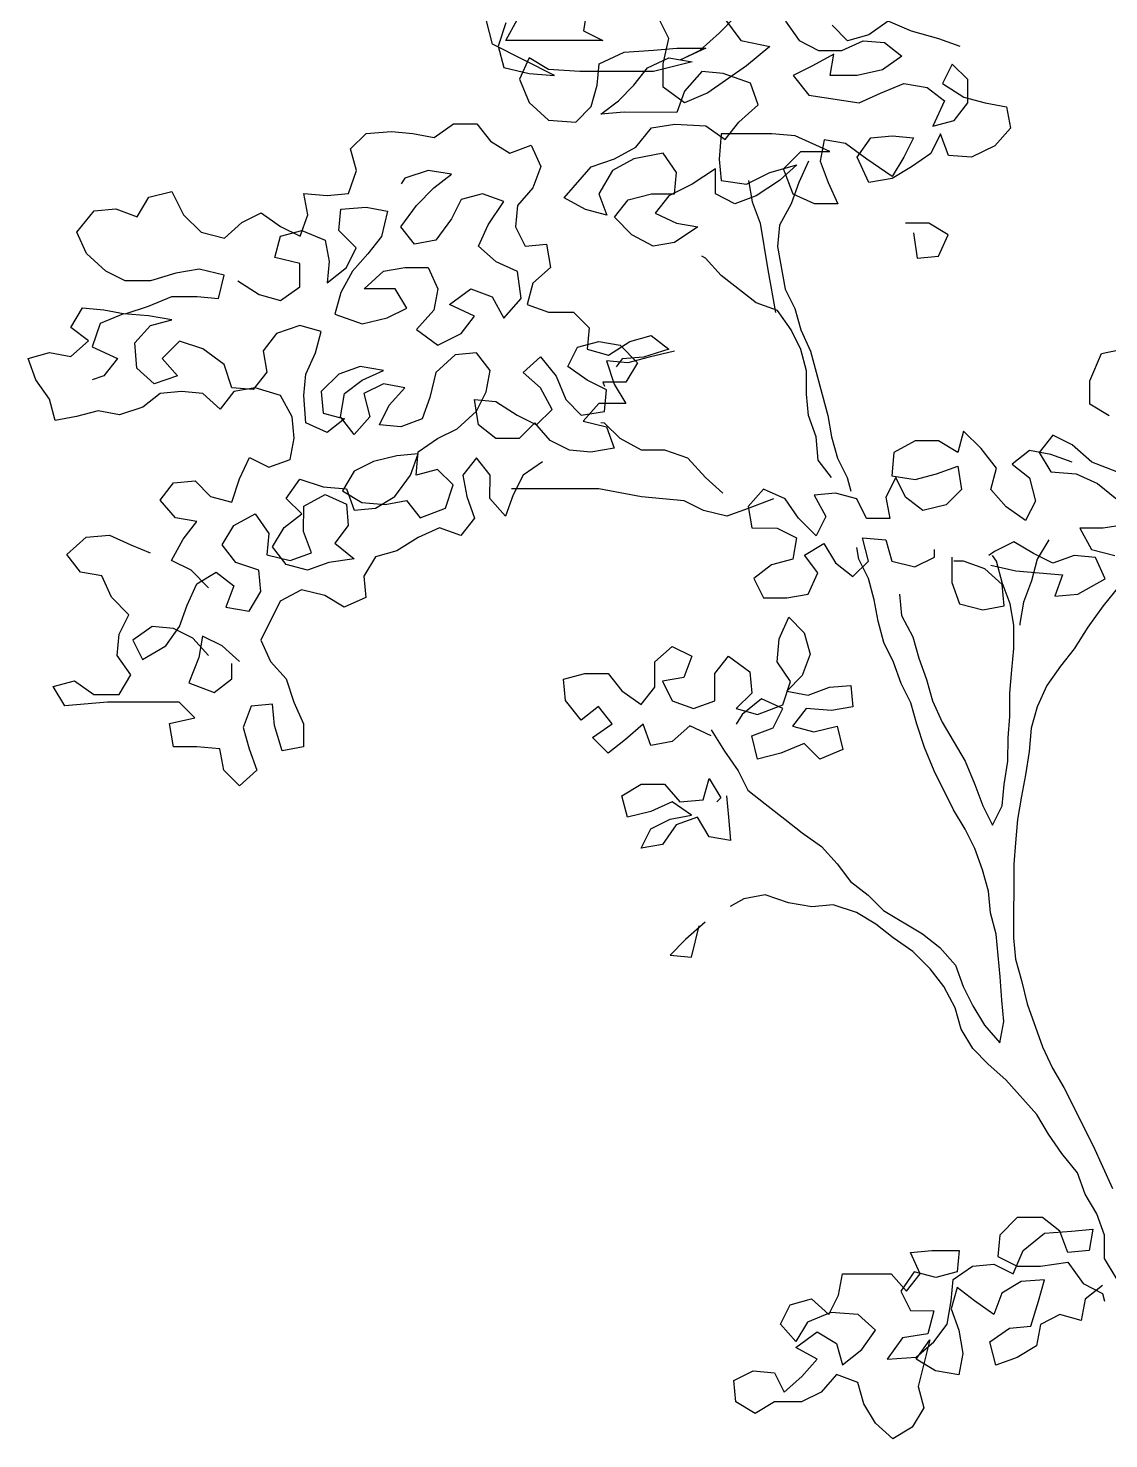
# Model space of a CAD drawing. Extents: x 0 to 95, y 0 to 189.
# Drawn here: x 0 to 38.22, y 97.01 to 146.88 of the extents above; entities that cross this region are included whole.
import ezdxf

# ---------------------------------------------------------------- set-up
doc = ezdxf.new("R2010")
doc.units = 0
doc.header["$LTSCALE"] = 150
doc.header["$MEASUREMENT"] = 0
doc.layers.get('0').update_dxf_attribs({"linetype": 'CONTINUOUS'})

# ---------------------------------------------------------------- blocks, each defined once
blk = doc.blocks.new('A$C18592984')
for points in [[(32.96, 146.226), (32.205, 146.501), (31.244, 146.777), (30.421, 147.121), (29.734, 146.641), (28.979, 146.436), (28.43, 146.985)], [(26.783, 147.124), (27.262, 146.437), (27.949, 146.093), (28.772, 146.093), (29.528, 146.435), (30.283, 146.366), (30.9, 145.885), (30.213, 145.405), (29.321, 145.2), (28.36, 145.201), (28.498, 145.956), (27.742, 145.545), (27.055, 145.202), (27.604, 144.515), (29.388, 144.239), (30.144, 144.581), (30.968, 144.924), (31.792, 144.786), (32.409, 144.305), (31.996, 143.413), (32.752, 143.618), (33.233, 144.235), (33.233, 145.059), (32.685, 145.609), (32.341, 144.922), (33.096, 144.441), (33.85, 144.235), (34.605, 144.097), (34.742, 143.341), (34.192, 142.724), (33.368, 142.313), (32.544, 142.382), (32.271, 143.138), (31.927, 142.452), (31.24, 141.972), (30.553, 141.561), (29.729, 141.424), (29.318, 142.317), (29.799, 143.003), (30.554, 143.071), (31.309, 143.001), (30.966, 142.315), (30.553, 141.629), (29.661, 142.248), (28.907, 142.798), (28.152, 142.936), (28.014, 142.181), (28.288, 141.425), (28.63, 140.67), (27.806, 140.671), (27.052, 141.015), (26.709, 141.907), (27.328, 142.524), (28.357, 142.524), (27.122, 143.074), (26.298, 143.143), (24.514, 143.145), (24.444, 142.253), (24.512, 141.497), (25.404, 141.359), (26.229, 141.77), (27.19, 142.044), (26.572, 141.496), (25.747, 140.947), (24.992, 140.673), (24.306, 141.017), (24.307, 141.909), (23.482, 141.361), (22.658, 140.95), (22.177, 140.333), (22.932, 139.989), (23.687, 139.851), (22.863, 139.302), (22.107, 139.166), (21.353, 139.578), (20.735, 140.197), (21.217, 140.814), (22.04, 141.019), (22.864, 141.018), (22.934, 141.773), (22.454, 142.46), (21.424, 142.255), (20.668, 141.844), (20.187, 141.021), (20.461, 140.265), (19.706, 140.472), (18.951, 140.885), (19.913, 141.982), (20.737, 142.256), (21.493, 142.667), (22.043, 143.353), (22.866, 143.49), (23.965, 143.42), (24.651, 142.939), (25.132, 143.556), (25.819, 144.173), (25.545, 144.929), (24.584, 145.273), (23.829, 145.342), (23.211, 144.656), (22.936, 143.901), (21.082, 143.903), (20.258, 143.835), (20.877, 144.315), (21.426, 144.864), (21.907, 145.481), (22.663, 145.824), (23.486, 145.686), (22.113, 145.344), (19.505, 145.346), (18.406, 145.416), (17.72, 145.828), (17.376, 145.073), (17.719, 144.249), (18.405, 143.631), (19.366, 143.561), (19.915, 144.11), (20.122, 144.865), (20.191, 145.62), (21.084, 146.031), (22.114, 146.099), (22.938, 146.167), (23.967, 146.166), (23.074, 145.755), (23.761, 146.097), (24.448, 146.714), (24.998, 147.263)], [(24.586, 147.264), (25.203, 146.439), (26.233, 146.232), (25.408, 145.547), (24.034, 144.587), (23.21, 144.244), (22.456, 144.794), (22.457, 145.618), (22.663, 146.51), (22.321, 147.197)], [(19.781, 147.68), (19.643, 146.788), (20.329, 146.444), (16.897, 146.447), (17.31, 147.202)], [(16.898, 147.065), (16.622, 146.241), (16.828, 145.486), (17.72, 145.279), (18.612, 145.21), (16.416, 146.31), (16.211, 147.134)], [(6.377, 127.098), (5.759, 127.717), (5.073, 128.061), (5.486, 128.815), (5.967, 129.433), (5.212, 129.571), (4.663, 130.189), (5.144, 130.806), (5.9, 130.874), (6.448, 130.325), (7.203, 130.118), (7.478, 130.942), (7.822, 131.696), (8.508, 131.353), (9.264, 131.626), (9.402, 132.381), (9.334, 133.137), (8.923, 133.892), (8.031, 134.167), (7.275, 134.031), (6.794, 133.413), (6.177, 133.963), (5.422, 134.033), (4.667, 133.965), (4.049, 133.485), (3.225, 133.211), (2.47, 133.349), (1.714, 133.144), (0.959, 133.007), (0.754, 133.762), (0.274, 134.449), (0, 135.204), (0.755, 135.41), (1.51, 135.272), (2.129, 135.82), (1.511, 136.301), (1.924, 136.987), (2.679, 136.918), (3.434, 136.78), (4.258, 137.054), (5.082, 137.396), (5.974, 137.396), (6.729, 137.326), (6.936, 138.15), (6.044, 138.357), (5.22, 138.22), (4.327, 137.946), (3.435, 137.947), (2.749, 138.291), (2.063, 138.909), (1.72, 139.665), (2.339, 140.419), (3.094, 140.487), (3.849, 140.212), (4.261, 140.898), (5.085, 141.103), (5.496, 140.279), (6.114, 139.661), (6.937, 139.454), (7.555, 140.003), (8.242, 140.345), (8.928, 139.864), (9.614, 139.52), (9.89, 140.275), (9.753, 141.03), (10.577, 140.961), (11.332, 141.029), (11.607, 141.852), (11.402, 142.608), (11.952, 143.156), (12.844, 143.224), (13.599, 143.155), (14.354, 143.017), (15.041, 143.497), (15.865, 143.496), (16.345, 142.878), (17.031, 142.465), (17.786, 142.739), (18.129, 141.984), (17.853, 141.229), (17.304, 140.612), (17.234, 139.857), (17.577, 139.17), (18.332, 139.238), (18.469, 138.414), (17.85, 137.865), (17.644, 137.11), (18.398, 136.835), (19.291, 136.834), (19.839, 136.285), (19.77, 135.53), (20.525, 135.323), (21.281, 135.803), (22.036, 136.008), (22.653, 135.527), (21.761, 135.253), (21.005, 135.185), (20.799, 134.911)], [(27.602, 142.181), (27.258, 141.426), (26.983, 140.671), (26.57, 139.917), (26.501, 139.162), (26.774, 137.651), (27.117, 136.964), (27.322, 136.209), (27.664, 135.454), (28.28, 133.188), (28.417, 132.433), (28.622, 131.677), (28.964, 130.991), (29.101, 130.51)], [(7.416, 137.943), (8.171, 137.462), (8.926, 137.256), (9.613, 137.736), (9.613, 138.559), (8.721, 138.766), (8.928, 139.521), (9.683, 139.726), (10.507, 139.382), (10.643, 138.627), (10.574, 137.872), (11.261, 138.42), (11.605, 139.107), (10.987, 139.725), (11.057, 140.48), (11.949, 140.548), (12.704, 140.41), (12.497, 139.518), (12.016, 138.9), (11.467, 138.283), (11.054, 137.528), (10.847, 136.773), (11.808, 136.429), (12.701, 136.634), (13.387, 136.977), (12.976, 137.664), (11.878, 137.665), (12.565, 138.282), (13.32, 138.419), (14.144, 138.418), (14.486, 137.662), (14.348, 136.907), (13.73, 136.222), (14.485, 135.672), (15.309, 136.083), (15.79, 136.7), (14.898, 137.113), (15.653, 137.661), (16.408, 137.386), (16.819, 136.631), (17.438, 137.316), (17.301, 138.278), (16.547, 138.622), (15.929, 139.171), (16.273, 139.926), (16.823, 140.749), (16.068, 141.025), (15.313, 140.819), (14.969, 140.133), (14.419, 139.379), (13.664, 139.242), (13.184, 139.86), (13.734, 140.615), (14.352, 141.232), (14.971, 141.712), (14.147, 141.85), (13.323, 141.576), (13.186, 141.37)], [(25.473, 141.497), (25.61, 140.741), (25.884, 139.986), (26.157, 138.338), (26.43, 136.828)], [(31.306, 139.638), (31.443, 138.745), (32.198, 138.813), (32.542, 139.568), (31.856, 139.98), (31.032, 139.981)], [(28.415, 130.991), (27.935, 131.609), (27.867, 132.433), (27.594, 133.188), (27.526, 133.944), (27.526, 134.767), (27.321, 135.523), (26.979, 136.209), (26.499, 136.896), (25.744, 137.172), (24.509, 138.134), (23.96, 138.752), (23.823, 138.821)], [(6.374, 124.696), (5.826, 125.314), (5.14, 125.658), (4.385, 125.727), (3.698, 125.247), (4.04, 124.561), (4.865, 125.04), (5.346, 125.727), (5.621, 126.481), (5.965, 127.236), (6.652, 127.647), (7.269, 127.166), (6.994, 126.411), (7.817, 126.273), (8.23, 126.959), (8.162, 127.715), (7.338, 127.99), (6.858, 128.608), (7.271, 129.294), (8.026, 129.705), (8.506, 129.019), (8.437, 128.264), (9.261, 128.057), (10.016, 128.331), (9.742, 129.086), (9.743, 129.978), (10.498, 130.39), (11.253, 130.046), (11.321, 129.291), (10.84, 128.673), (11.526, 128.123), (10.633, 127.987), (9.878, 127.713), (9.123, 127.92), (8.643, 128.538), (9.056, 129.224), (9.674, 129.704), (9.125, 130.254), (9.606, 130.94), (10.43, 130.664), (11.254, 130.595), (11.528, 129.84), (12.283, 129.908), (12.969, 130.319), (13.519, 131.073), (13.795, 131.828), (13.039, 131.76), (12.216, 131.555), (11.529, 131.212), (11.116, 130.526), (11.802, 130.114), (12.626, 130.044), (13.381, 130.181), (13.861, 129.563), (14.754, 129.905), (15.029, 130.729), (14.481, 131.278), (13.725, 131.073), (13.795, 131.897), (14.482, 132.377), (15.168, 132.719), (15.855, 133.337), (16.199, 134.023), (16.337, 134.778), (15.857, 135.396), (15.102, 135.328), (14.415, 134.711), (14.208, 133.819), (13.933, 133.064), (13.178, 132.79), (12.423, 132.859), (12.767, 133.545), (13.316, 134.163), (12.561, 134.301), (11.875, 133.958), (12.08, 133.134), (11.53, 132.517), (11.05, 133.135), (11.188, 133.959), (11.806, 134.439), (12.562, 134.781), (11.738, 134.919), (10.983, 134.645), (10.364, 134.028), (10.432, 133.273), (11.187, 133.066), (10.569, 132.586), (9.814, 132.93), (9.746, 133.891), (9.816, 134.646), (10.16, 135.401), (10.366, 136.156), (9.611, 136.363), (8.787, 136.089), (8.306, 135.471), (8.443, 134.716), (7.962, 134.099), (7.207, 134.168), (6.933, 134.992), (6.178, 135.542), (5.355, 135.817), (4.737, 135.2), (5.285, 134.582), (4.461, 134.308), (3.844, 134.858), (3.776, 135.75), (4.326, 136.367), (5.081, 136.573), (4.257, 136.711), (3.365, 136.78), (2.541, 136.438), (2.266, 135.614), (3.158, 135.202), (2.677, 134.584), (2.265, 134.447)], [(22.859, 135.458), (21.967, 135.253), (21.211, 135.048), (20.456, 135.117), (20.73, 134.293), (21.141, 133.606), (20.18, 133.607), (19.631, 132.99), (20.454, 132.783), (20.728, 132.028), (19.904, 131.891), (19.149, 131.961), (18.463, 132.304), (17.914, 132.923), (17.365, 132.374), (16.541, 132.375), (15.924, 132.856), (15.787, 133.748), (16.542, 133.679), (17.297, 133.198), (17.983, 132.854), (18.533, 133.403), (18.121, 134.158), (17.504, 134.708), (18.122, 135.257), (18.671, 134.57), (19.013, 133.745), (19.562, 133.196), (20.386, 133.332), (20.455, 134.087), (19.769, 134.431), (19.083, 134.912), (19.427, 135.599), (20.182, 135.804), (20.937, 135.666), (21.554, 135.047), (21.142, 134.361), (20.318, 134.362), (20.387, 134.225)], [(38.234, 133.179), (37.548, 133.591), (37.548, 134.415), (37.961, 135.376), (38.922, 135.581)], [(38.506, 131.188), (37.614, 131.532), (36.928, 132.15), (36.242, 132.494), (35.761, 131.877), (36.172, 131.19), (37.065, 131.12), (37.82, 130.777), (38.505, 130.227)], [(38.848, 129.334), (38.024, 129.198), (37.2, 129.198), (37.611, 128.443), (38.435, 128.236)], [(24.571, 130.445), (23.953, 130.995), (23.336, 131.682), (22.513, 131.958), (21.689, 131.958), (20.934, 132.371), (20.386, 132.92), (20.248, 132.921)], [(36.928, 131.532), (36.173, 131.808), (35.418, 131.946), (34.8, 131.466), (35.417, 130.985), (35.622, 130.161), (35.278, 129.475), (34.592, 129.956), (34.044, 130.574), (34.25, 131.329), (33.702, 132.016), (33.085, 132.634), (32.878, 131.879), (32.192, 132.292), (31.368, 132.293), (30.613, 131.881), (30.543, 131.058), (31.367, 130.92), (32.122, 131.125), (32.878, 131.399), (33.014, 130.575), (32.465, 130.026), (31.641, 129.821), (31.023, 130.302), (30.681, 130.989), (30.337, 130.303), (30.473, 129.548), (29.65, 129.548), (29.307, 130.235), (28.552, 130.442), (27.797, 130.374), (28.208, 129.618), (27.864, 128.932), (27.247, 129.551), (26.767, 130.237), (26.012, 130.581), (25.463, 129.964), (25.599, 129.209), (26.492, 129.208), (27.178, 128.864), (27.04, 128.109), (26.284, 127.904), (25.666, 127.424), (26.009, 126.737), (26.833, 126.737), (27.588, 126.873), (27.932, 127.628), (27.452, 128.246), (28.139, 128.657), (28.55, 127.971), (29.167, 127.489), (29.717, 128.038), (29.512, 128.862), (30.335, 128.793), (30.541, 128.037), (31.364, 127.831), (32.051, 128.173), (32.051, 128.448)], [(18.188, 131.55), (17.501, 131.07), (17.157, 130.384), (16.882, 129.629), (16.333, 130.247), (16.334, 131.071), (15.854, 131.689), (15.373, 131.072), (15.509, 130.316), (15.783, 129.561), (15.302, 128.944), (14.547, 129.219), (13.792, 128.876), (13.036, 128.397), (12.281, 128.191), (11.869, 127.505), (11.937, 126.75), (11.181, 126.408), (10.495, 126.82), (9.672, 127.027), (8.916, 126.616), (8.228, 125.243), (8.571, 124.488), (9.119, 123.87), (9.393, 123.046), (9.736, 122.29), (9.735, 121.466), (8.98, 121.33), (8.706, 122.223), (8.638, 122.978), (7.883, 122.91), (7.608, 122.155), (7.813, 121.4), (8.087, 120.644), (7.469, 120.096), (6.92, 120.645), (6.783, 121.401), (5.96, 121.47), (5.136, 121.471), (4.999, 122.295), (5.892, 122.5), (5.343, 123.049), (2.803, 123.052), (1.293, 122.916), (0.882, 123.603), (1.637, 123.808), (2.323, 123.327), (3.215, 123.326), (3.628, 124.012), (3.148, 124.699), (3.217, 125.454), (3.561, 126.14), (2.944, 126.758), (2.601, 127.514), (1.847, 127.652), (1.367, 128.27), (2.054, 128.887), (2.877, 128.955), (3.632, 128.611), (4.318, 128.336)], [(26.355, 130.238), (25.463, 129.895), (24.707, 129.622), (23.884, 129.828), (23.198, 130.172), (21.687, 130.311), (20.178, 130.587), (17.088, 130.59)], [(34.041, 127.897), (34.934, 127.69), (36.581, 127.551), (36.306, 126.796), (37.129, 126.864), (38.091, 127.413), (37.748, 128.168), (36.993, 128.237), (36.238, 127.964), (35.552, 128.307), (34.866, 128.72), (34.179, 128.377), (33.973, 128.24)], [(36.102, 128.787), (35.689, 128.101), (35.482, 127.346), (35.207, 126.592), (35.069, 125.837), (35.069, 125.768)], [(24.151, 122.071), (24.631, 121.316), (25.111, 120.629), (25.453, 119.942), (26.071, 119.461), (26.757, 118.911), (27.374, 118.43), (28.06, 117.949), (28.609, 117.33), (29.089, 116.712), (29.706, 116.231), (30.255, 115.681), (31.627, 114.856), (32.244, 114.375), (32.793, 113.757), (33.067, 113.002), (33.409, 112.315), (33.821, 111.628), (34.369, 111.01), (34.507, 111.765), (34.439, 112.52), (34.371, 113.344), (34.235, 114.854), (34.03, 115.609), (33.962, 116.365), (33.757, 117.12), (33.483, 117.875), (33.14, 118.562), (32.729, 119.249), (32.044, 120.622), (31.702, 121.446), (31.428, 122.27), (31.222, 123.026), (30.88, 123.712), (30.606, 124.468), (30.263, 125.155), (30.058, 125.91), (29.922, 126.665), (29.716, 127.42), (29.374, 128.107), (29.305, 128.519)], [(30.814, 126.87), (30.882, 126.115), (31.293, 125.36), (31.499, 124.604), (31.772, 123.849), (31.978, 123.094), (32.32, 122.338), (33.143, 120.965), (33.485, 120.14), (33.759, 119.385), (34.102, 118.698), (34.445, 119.384), (34.515, 120.14), (34.653, 120.963), (34.654, 121.787), (34.723, 122.542), (34.724, 123.366), (34.793, 124.189), (34.862, 124.944), (34.863, 125.768), (34.727, 126.523), (34.453, 127.279), (34.247, 128.034), (34.11, 128.24)], [(32.669, 128.173), (32.668, 127.28), (32.942, 126.525), (33.765, 126.318), (34.521, 126.455), (34.453, 127.21), (33.835, 127.76), (33.08, 128.035), (32.737, 128.035)], [(38.571, 127.138), (38.022, 126.452), (37.472, 125.697), (36.99, 124.942), (36.509, 124.325), (36.028, 123.639), (35.684, 122.884), (35.478, 122.129), (35.408, 121.306), (35.27, 120.482), (35.132, 119.727), (34.994, 118.903), (34.925, 118.08), (34.855, 117.325), (34.853, 114.716), (34.921, 113.961), (35.126, 113.206), (35.331, 112.382), (35.879, 110.871), (36.222, 110.116), (36.633, 109.429), (37.661, 107.369), (38.346, 105.858)], [(24.151, 121.865), (23.396, 122.209), (22.778, 121.66), (22.023, 121.524), (21.749, 122.279), (21.13, 121.731), (20.512, 121.251), (19.964, 121.8), (20.65, 122.28), (20.17, 122.898), (19.552, 122.419), (19.004, 123.105), (18.936, 123.861), (19.691, 124.066), (20.515, 124.065), (20.995, 123.447), (21.681, 122.966), (22.162, 123.583), (22.163, 124.475), (22.781, 125.024), (23.467, 124.68), (23.192, 123.925), (22.437, 123.789), (22.779, 123.102), (23.534, 122.827), (24.289, 123.101), (24.29, 124.062), (24.771, 124.679), (25.526, 124.129), (25.594, 123.374), (25.044, 122.825), (25.799, 122.619), (26.692, 122.961), (26.967, 123.785), (26.487, 124.472), (26.557, 125.295), (26.901, 126.05), (27.449, 125.5), (27.654, 124.745), (27.379, 123.99), (26.83, 123.442), (27.585, 123.304), (28.34, 123.577), (29.095, 123.645), (29.163, 122.89), (28.408, 122.754), (27.515, 122.823), (27.034, 122.206), (27.789, 121.999), (28.613, 122.204), (28.818, 121.38), (27.994, 121.038), (27.446, 121.588), (26.622, 121.245), (25.798, 121.04), (25.592, 121.864), (26.348, 122.138), (26.692, 122.824), (25.937, 123.168), (25.25, 122.619), (25.044, 122.276)], [(7.473, 124.489), (6.855, 125.039), (6.169, 125.383), (6.031, 124.628), (5.687, 123.735), (6.579, 123.391), (7.197, 123.871), (7.198, 124.421)], [(24.698, 119.737), (24.766, 118.981), (24.834, 118.158), (24.079, 118.296), (23.668, 118.982), (22.912, 118.709), (22.431, 118.023), (21.676, 117.886), (22.02, 118.572), (22.707, 118.915), (23.462, 119.051), (22.776, 119.532), (22.02, 119.19), (21.197, 118.985), (20.991, 119.74), (21.678, 120.151), (22.502, 120.151), (23.05, 119.532), (23.874, 119.6), (24.081, 120.355), (24.492, 119.668), (24.355, 119.531)], [(38.892, 102.013), (38.069, 103.387), (38.07, 104.211), (37.796, 104.966), (37.385, 105.653), (37.111, 106.408), (36.562, 107.095), (36.082, 107.782), (35.671, 108.469), (34.574, 109.705), (33.957, 110.255), (33.408, 110.805), (32.997, 111.492), (32.791, 112.247), (32.38, 113.002), (31.9, 113.621), (31.283, 114.239), (30.597, 114.72), (29.98, 115.201), (29.294, 115.614), (28.47, 115.889), (27.715, 115.821), (26.891, 115.959), (26.068, 116.234), (25.313, 116.098), (24.832, 115.824)], [(23.939, 115.275), (23.252, 114.658), (22.702, 114.11), (23.457, 114.04), (23.733, 115.138)], [(38, 102.426), (37.381, 101.946), (37.243, 101.191), (36.488, 101.398), (35.802, 101.055), (35.664, 100.3), (34.977, 99.889), (34.221, 99.615), (34.016, 100.439), (34.703, 100.919), (35.458, 100.987), (35.734, 101.879), (35.94, 102.634), (35.117, 102.566), (34.43, 102.155), (34.154, 101.4), (33.468, 101.881), (32.851, 102.362), (32.644, 101.607), (32.918, 100.852), (33.055, 100.028), (32.917, 99.273), (32.093, 99.411), (31.407, 99.823), (31.888, 100.509), (31.475, 98.862), (31.68, 98.107), (31.268, 97.421), (30.581, 97.01), (29.964, 97.559), (29.552, 98.246), (29.347, 99.002), (28.592, 99.277), (28.042, 98.659), (27.356, 98.317), (26.395, 98.318), (25.708, 97.907), (25.022, 98.319), (24.954, 99.074), (25.641, 99.417), (26.396, 99.347), (26.738, 98.661), (27.357, 99.209), (27.906, 99.827), (27.152, 100.239), (27.907, 100.788), (28.593, 100.375), (28.798, 99.62), (29.485, 100.168), (29.967, 100.854), (29.349, 101.404), (28.388, 101.474), (27.564, 101.131), (27.152, 100.445), (26.603, 101.063), (26.947, 101.75), (27.702, 101.955), (28.32, 101.405), (28.663, 102.091), (28.801, 102.846), (30.518, 102.845), (31.066, 102.226), (31.547, 102.844), (31.205, 103.599), (31.96, 103.667), (32.921, 103.666), (32.852, 102.911), (32.096, 102.706), (31.341, 102.912), (30.86, 102.226), (31.203, 101.54), (32.027, 101.539), (31.82, 100.715), (30.927, 100.579), (30.377, 99.824), (31.407, 99.892), (32.026, 100.441), (32.507, 101.058), (32.645, 101.882), (32.714, 102.637), (33.401, 103.117), (34.156, 103.184), (34.842, 102.841), (35.186, 103.664), (35.942, 104.281), (36.903, 104.349), (37.658, 104.417), (37.52, 103.662), (36.765, 103.594), (36.491, 104.349), (35.874, 104.83), (34.981, 104.831), (34.363, 104.214), (34.294, 103.459), (34.98, 103.115), (35.803, 103.114), (36.765, 103.251), (37.313, 102.495), (37.999, 102.151), (38.068, 101.877)]]:
    blk.add_lwpolyline(points)

msp = doc.modelspace()

# ---------------------------------------------------------------- block references
msp.add_blockref('A$C18592984', (0, 0))

doc.saveas('drawing.dxf')
